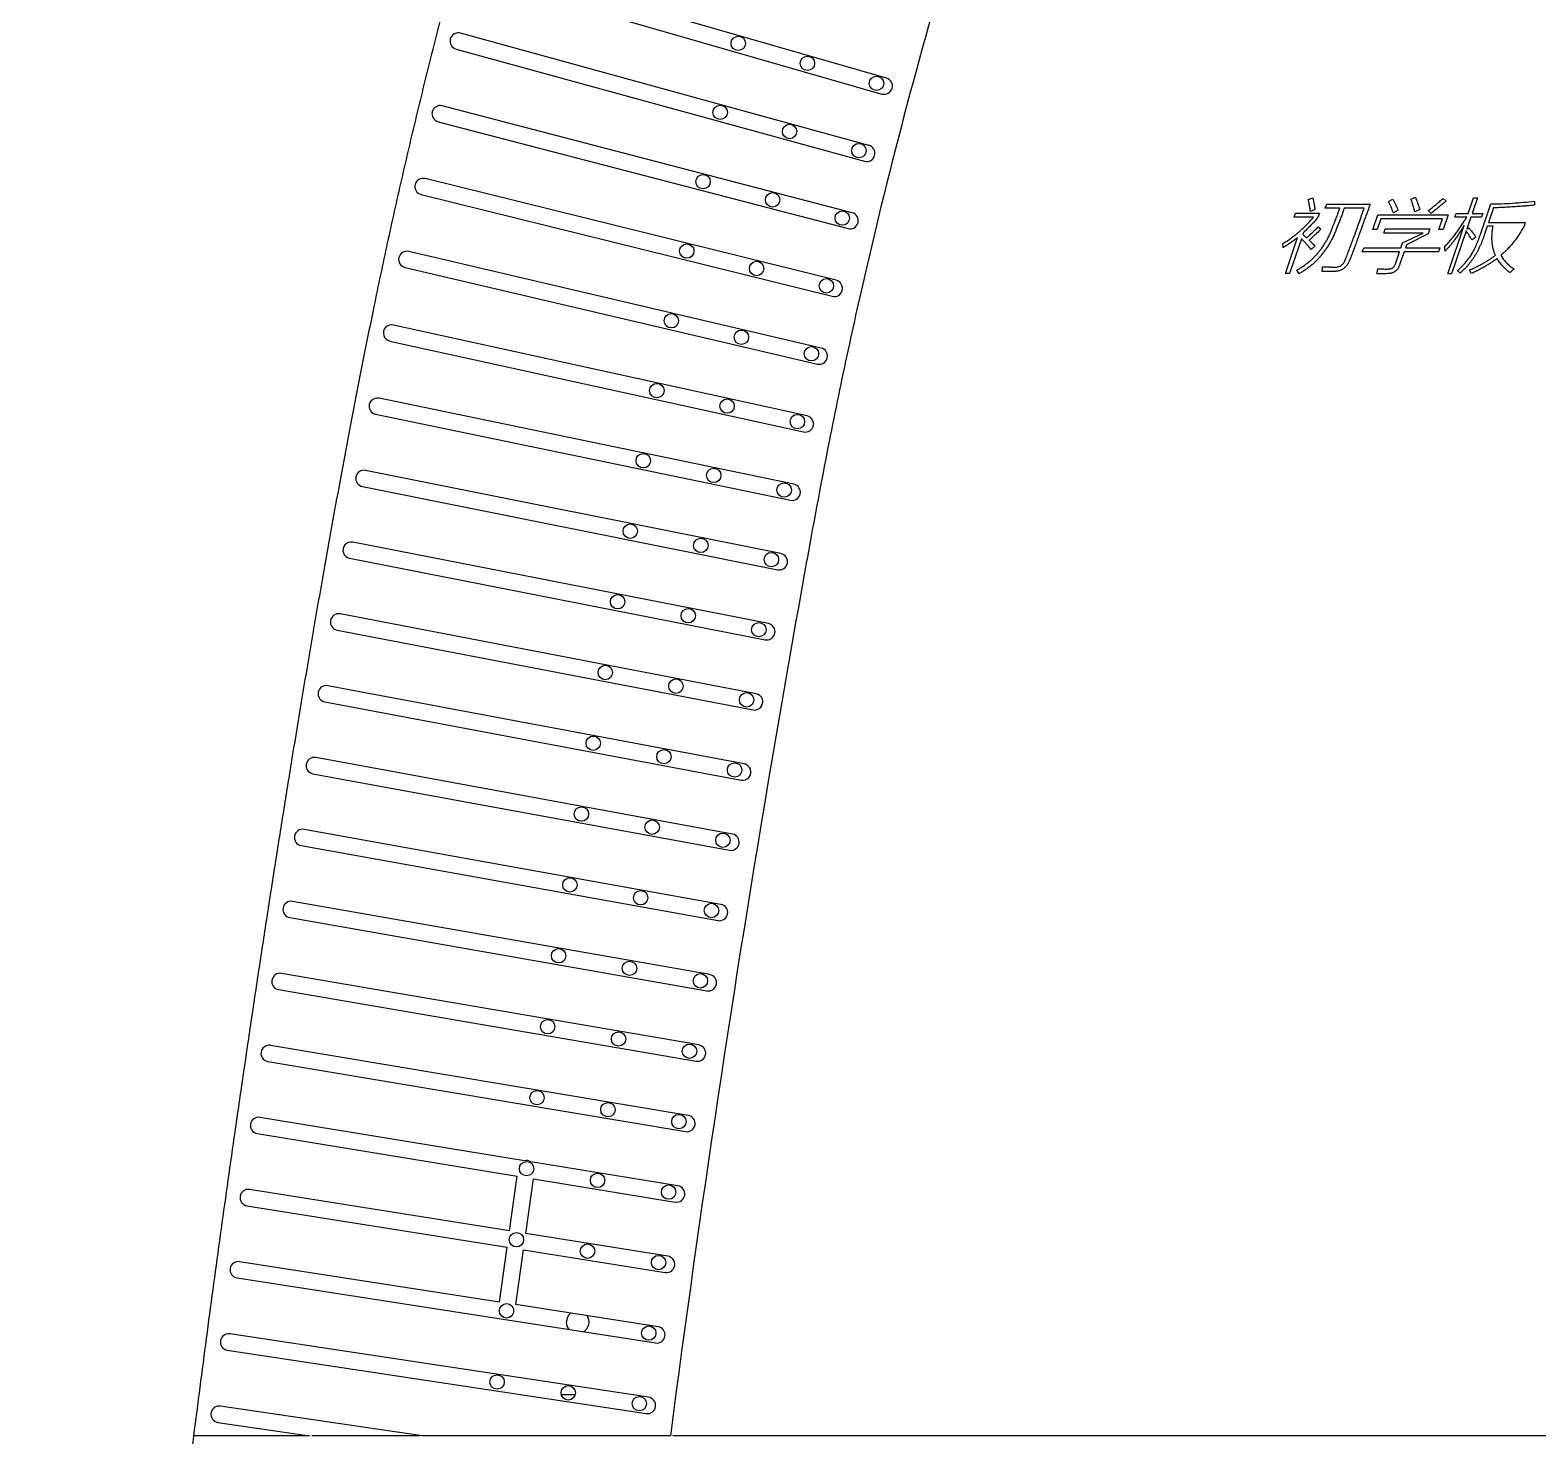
# Model space of a CAD drawing. Header units: millimetres. Extents: x 68706 to 69491, y -6452 to -3374.
# Drawn here: x 68705.7 to 69072.3, y -4143.1 to -3801.2 of the extents above; entities that cross this region are included whole.
import ezdxf

# ---------------------------------------------------------------- set-up
doc = ezdxf.new("R2010")
doc.units = ezdxf.units.MM

msp = doc.modelspace()

# ---------------------------------------------------------------- linework, layer by layer
at = {"color": 7, "linetype": 'Continuous', "lineweight": 25}
for p, q in [((68913.97, -3812.91), (68814.99, -3784.37)), ((68813.89, -3788.21), (68912.86, -3816.75)), ((68909.68, -3829.24), (68810.35, -3801.96)), ((68809.3, -3805.82), (68908.62, -3833.09)), ((68905.61, -3845.61), (68805.94, -3819.62)), ((68804.93, -3823.49), (68904.6, -3849.48)), ((68901.74, -3862.06), (68801.75, -3837.31)), ((68800.79, -3841.2), (68900.78, -3865.94)), ((69016.5, -3842.41), (69017.59, -3841.98)), ((69041.49, -3842.31), (69042.57, -3841.8)), ((69049.3, -3842.14), (69050.02, -3842.8)), ((69055.4, -3845.85), (69056.71, -3841.98)), ((69057.66, -3841.98), (69056.35, -3845.85)), ((69056.71, -3841.98), (69057.66, -3841.98)), ((69013.06, -3846.74), (69013.39, -3845.75)), ((69013.39, -3845.75), (69019.22, -3845.75)), ((69018.18, -3844.87), (69017.04, -3845.32)), ((69019.22, -3845.75), (69018.86, -3846.81)), ((69020.66, -3844.54), (69021, -3843.54)), ((69024.22, -3844.54), (69020.66, -3844.54)), ((69021, -3843.54), (69031.55, -3843.54)), ((69030.12, -3844.54), (69025.28, -3844.54)), ((69036.05, -3842.86), (69037.09, -3842.29)), ((69038.41, -3845.01), (69037.25, -3845.67)), ((69043.62, -3844.82), (69042.44, -3845.39)), ((69046.39, -3845.8), (69045.71, -3845.11)), ((69052.19, -3846.74), (69052.49, -3845.85)), ((69052.49, -3845.85), (69055.4, -3845.85)), ((69056.35, -3845.85), (69058.95, -3845.85)), ((69058.45, -3850.67), (69060.88, -3843.49)), ((69058.95, -3845.85), (69058.65, -3846.74)), ((69061.55, -3844.45), (69060.34, -3848)), ((69071.53, -3842.81), (69071.53, -3843.79)), ((69017.76, -3846.74), (69013.06, -3846.74)), ((69018.92, -3849.06), (69019.61, -3849.61)), ((69032.18, -3849.7), (69033.4, -3846.1)), ((69034.15, -3847.1), (69033.27, -3849.7)), ((69033.4, -3846.1), (69050.57, -3846.1)), ((69049.14, -3847.1), (69034.15, -3847.1)), ((69048.26, -3849.7), (69049.14, -3847.1)), ((69050.57, -3846.1), (69049.35, -3849.7)), ((69050.43, -3860.46), (69054.44, -3848.67)), ((69055.04, -3846.74), (69052.19, -3846.74)), ((69056.05, -3846.74), (69055.07, -3849.62)), ((69055.07, -3849.62), (69055.56, -3849.27)), ((69058.65, -3846.74), (69056.05, -3846.74)), ((69060.02, -3848.93), (69059.46, -3850.59)), ((69061.45, -3848.93), (69060.02, -3848.93)), ((69060.34, -3848), (69069.29, -3848)), ((69069.29, -3848), (69068.99, -3848.89)), ((69010.95, -3860.42), (69013.93, -3851.65)), ((69014.86, -3851.95), (69011.98, -3860.42)), ((69015.39, -3850.4), (69015.21, -3850.92)), ((69033.27, -3849.7), (69032.18, -3849.7)), ((69034.86, -3850.58), (69035.2, -3849.57)), ((69044.47, -3850.58), (69034.86, -3850.58)), ((69035.2, -3849.57), (69046.11, -3849.57)), ((69039.06, -3854.12), (69039.45, -3852.96)), ((69039.45, -3852.96), (69044.47, -3850.58)), ((69045.71, -3850.77), (69040.41, -3853.4)), ((69046.11, -3849.57), (69045.71, -3850.77)), ((69049.35, -3849.7), (69048.26, -3849.7)), ((69054.92, -3850.06), (69051.39, -3860.46)), ((69057.28, -3851.53), (69056.34, -3852.23)), ((68898.08, -3878.55), (68797.79, -3855.06)), ((69018.2, -3853.7), (69017.24, -3854.54)), ((69029.66, -3855.15), (69030.01, -3854.12)), ((69038.71, -3855.15), (69029.66, -3855.15)), ((69030.01, -3854.12), (69039.06, -3854.12)), ((69037.8, -3857.84), (69038.71, -3855.15)), ((69039.81, -3855.15), (69038.81, -3858.09)), ((69048.15, -3855.15), (69039.81, -3855.15)), ((69040.41, -3853.4), (69040.16, -3854.12)), ((69040.16, -3854.12), (69048.5, -3854.12)), ((69048.5, -3854.12), (69048.15, -3855.15)), ((68796.88, -3858.95), (68897.17, -3882.44)), ((69011.98, -3860.42), (69010.95, -3860.42)), ((69021.6, -3859.91), (69019.86, -3859.91)), ((69034.69, -3860.46), (69033.21, -3860.46)), ((69051.39, -3860.46), (69050.43, -3860.46)), ((68894.65, -3895.02), (68794.04, -3872.93)), ((68793.18, -3876.83), (68893.79, -3898.92)), ((68891.41, -3911.64), (68790.56, -3890.72)), ((68789.74, -3894.64), (68890.6, -3915.56)), ((68888.3, -3928.53), (68787.3, -3908.29)), ((68786.51, -3912.21), (68887.51, -3932.45)), ((68885.24, -3945.56), (68784.16, -3925.73)), ((68783.39, -3929.66), (68884.48, -3949.48)), ((68882.26, -3962.61), (68781.1, -3943.18)), ((68780.35, -3947.11), (68881.5, -3966.54)), ((68879.34, -3979.67), (68778.11, -3960.64)), ((68777.37, -3964.57), (68878.6, -3983.6)), ((68876.49, -3996.74), (68775.18, -3978.11)), ((68774.46, -3982.05), (68875.77, -4000.68)), ((68873.71, -4013.82), (68772.33, -3995.6)), ((68771.62, -3999.53), (68873, -4017.76)), ((68870.99, -4030.92), (68769.54, -4013.09)), ((68768.85, -4017.03), (68870.3, -4034.86)), ((68868.34, -4048.02), (68766.82, -4030.6)), ((68766.14, -4034.54), (68867.66, -4051.96)), ((68865.76, -4065.14), (68764.17, -4048.11)), ((68763.51, -4052.06), (68865.1, -4069.08)), ((68825.96, -4076.16), (68761.59, -4065.64)), ((68760.95, -4069.59), (68824.16, -4079.92)), ((68863.25, -4082.26), (68827.5, -4076.42)), ((68822.29, -4093.25), (68824.16, -4079.92)), ((68822.29, -4093.25), (68759.08, -4083.18)), ((68826.24, -4093.88), (68828.11, -4080.57)), ((68828.11, -4080.57), (68862.6, -4086.21)), ((68758.45, -4087.13), (68821.73, -4097.22)), ((68860.8, -4099.4), (68826.24, -4093.88)), ((68819.86, -4110.55), (68821.73, -4097.22)), ((68823.81, -4111.16), (68825.68, -4097.85)), ((68825.68, -4097.85), (68860.17, -4103.35)), ((68819.86, -4110.55), (68756.64, -4100.72)), ((68756.03, -4104.67), (68857.81, -4120.49)), ((68858.42, -4116.54), (68823.81, -4111.16)), ((68856.11, -4133.69), (68754.27, -4118.28)), ((68753.67, -4122.23), (68855.52, -4137.65)), ((68838.22, -4133.08), (68834.9, -4133.08)), ((68801.09, -4143.08), (68751.97, -4135.84)), ((68751.38, -4139.8), (68773.65, -4143.08)), ((68773.65, -4143.08), (68745.46, -4143.08)), ((68800.52, -4143.08), (68774.21, -4143.08)), ((68861.41, -4143.08), (68801.09, -4143.08)), ((69334.53, -4143.08), (68861.97, -4143.08))]:
    msp.add_line(p, q, dxfattribs=at)
at = {"color": 7, "linetype": 'Continuous', "lineweight": 25, "flags": 128}
msp.add_lwpolyline([(68836.83, -4117.23), (68836.31, -4116.38), (68836.12, -4115.38)], dxfattribs=at)
at = {"color": 7, "linetype": 'Continuous', "lineweight": 25}
for centre in [(68877.91, -3804.43), (68894.72, -3809.29), (68911.53, -3814.16), (68873.52, -3821.21), (68890.39, -3825.87), (68907.26, -3830.52), (68869.35, -3838.06), (68886.27, -3842.49), (68903.2, -3846.93), (68865.39, -3854.96), (68882.37, -3859.18), (68899.35, -3863.4), (68861.64, -3871.9), (68878.67, -3875.91), (68895.71, -3879.92), (68858.12, -3888.88), (68875.2, -3892.65), (68892.29, -3896.42), (68854.81, -3905.93), (68871.95, -3909.5), (68889.08, -3913.07), (68851.66, -3923.06), (68868.81, -3926.52), (68885.97, -3929.98), (68848.58, -3940.24), (68865.75, -3943.63), (68882.92, -3947.02), (68845.58, -3957.44), (68862.76, -3960.76), (68879.94, -3964.08), (68842.64, -3974.64), (68859.83, -3977.9), (68877.03, -3981.15), (68839.77, -3991.86), (68856.98, -3995.05), (68874.18, -3998.23), (68836.97, -4009.09), (68854.19, -4012.21), (68871.41, -4015.32), (68834.23, -4026.33), (68851.46, -4029.38), (68868.7, -4032.42), (68831.56, -4043.58), (68848.81, -4046.56), (68866.05, -4049.54), (68828.97, -4060.84), (68846.22, -4063.75), (68863.48, -4066.66), (68826.44, -4078.11), (68843.7, -4080.95), (68860.97, -4083.8), (68823.97, -4095.39), (68841.25, -4098.16), (68858.53, -4100.94), (68821.58, -4112.68), (68856.16, -4118.09), (68819.26, -4129.98), (68836.56, -4132.62), (68853.86, -4135.25)]:
    msp.add_circle(centre, 1.75, dxfattribs=at)
for centre, radius, start, end in [((68809.82, -3803.89), 2, 74.6464, 254.6464), ((68913.41, -3814.83), 2, 253.914, 73.914), ((68805.43, -3821.56), 2, 75.3838, 255.3838), ((68909.15, -3831.16), 2, 254.6464, 74.6464), ((68801.27, -3839.26), 2, 76.1022, 256.1022), ((68905.11, -3847.55), 2, 255.3838, 75.3838), ((68797.33, -3857), 2, 76.8184, 256.8184), ((68901.26, -3864), 2, 256.1022, 76.1022), ((68793.61, -3874.88), 2, 77.6163, 257.6163), ((68897.62, -3880.49), 2, 256.8184, 76.8184), ((68790.15, -3892.68), 2, 78.2846, 258.2846), ((68894.22, -3896.97), 2, 257.6163, 77.6163), ((68786.9, -3910.25), 2, 78.6703, 258.6703), ((68891.01, -3913.6), 2, 258.2846, 78.2846), ((68783.78, -3927.7), 2, 78.9044, 258.9044), ((68887.9, -3930.49), 2, 258.6703, 78.6703), ((68780.72, -3945.15), 2, 79.1287, 259.1287), ((68884.86, -3947.52), 2, 258.9044, 78.9044), ((68777.74, -3962.61), 2, 79.3538, 259.3538), ((68881.88, -3964.57), 2, 259.1287, 79.1287), ((68774.82, -3980.08), 2, 79.5797, 259.5797), ((68878.97, -3981.64), 2, 259.3538, 79.3538), ((68771.97, -3997.56), 2, 79.8064, 259.8064), ((68876.13, -3998.71), 2, 259.5797, 79.5797), ((68769.19, -4015.06), 2, 80.0339, 260.0339), ((68873.35, -4015.79), 2, 259.8064, 79.8064), ((68766.48, -4032.57), 2, 80.2604, 260.2604), ((68870.64, -4032.89), 2, 260.0339, 80.0339), ((68763.84, -4050.08), 2, 80.487, 260.487), ((68868, -4049.99), 2, 260.2604, 80.2604), ((68761.27, -4067.61), 2, 80.7135, 260.7135), ((68865.43, -4067.11), 2, 260.487, 80.487), ((68826.44, -4078.11), 2, 57.7432, 103.6838), ((68758.77, -4085.15), 2, 80.94, 260.94), ((68862.92, -4084.23), 2, 260.7135, 80.7135), ((68756.33, -4102.7), 2, 81.1664, 261.1664), ((68860.49, -4101.37), 2, 260.94, 80.94), ((68838.87, -4115.38), 2.75, 128.5614, 180), ((68838.87, -4115.38), 2.75, 300.1246, 33.7715), ((68858.12, -4118.52), 2, 261.1664, 81.1664), ((68753.97, -4120.25), 2, 81.3929, 261.3929), ((68855.81, -4135.67), 2, 261.3929, 81.3929), ((68751.67, -4137.82), 2, 81.6195, 261.6195)]:
    msp.add_arc(centre, radius, start, end, dxfattribs=at)
for points, knots in [([(69098.44, -3373.77), (69098.06, -3373.78), (69097.28, -3373.79), (69096.12, -3373.81), (69094.97, -3373.84), (69093.81, -3373.88), (69092.66, -3373.93), (69091.51, -3373.99), (69090.36, -3374.06), (69089.22, -3374.13), (69088.07, -3374.22), (69086.93, -3374.31), (69085.79, -3374.41), (69084.66, -3374.52), (69083.52, -3374.64), (69082.39, -3374.77), (69081.26, -3374.9), (69080.14, -3375.05), (69079.01, -3375.2), (69077.89, -3375.36), (69076.77, -3375.53), (69075.65, -3375.71), (69074.53, -3375.89), (69073.42, -3376.09), (69072.31, -3376.29), (69071.2, -3376.5), (69070.09, -3376.72), (69068.99, -3376.95), (69067.89, -3377.19), (69066.79, -3377.44), (69065.69, -3377.69), (69064.59, -3377.96), (69063.5, -3378.23), (69062.41, -3378.51), (69061.32, -3378.8), (69060.24, -3379.1), (69059.15, -3379.4), (69058.07, -3379.72), (69056.99, -3380.04), (69055.91, -3380.37), (69054.84, -3380.71), (69053.77, -3381.06), (69052.7, -3381.42), (69051.63, -3381.79), (69050.56, -3382.16), (69049.5, -3382.54), (69048.44, -3382.94), (69046.88, -3383.52), (69044.83, -3384.34), (69042.27, -3385.43), (69039.68, -3386.61), (69037.05, -3387.88), (69034.39, -3389.23), (69031.69, -3390.67), (69028.96, -3392.21), (69026.19, -3393.83), (69023.39, -3395.53), (69020.55, -3397.33), (69017.68, -3399.21), (69014.78, -3401.18), (69011.84, -3403.24), (69008.86, -3405.39), (69005.85, -3407.63), (68999.98, -3412.1), (68991.44, -3419.04), (68980.55, -3428.79), (68970.11, -3439.09), (68960.11, -3449.94), (68950.54, -3461.34), (68941.42, -3473.3), (68934.6, -3483.13), (68929.73, -3490.59), (68926.58, -3495.55), (68923.37, -3500.74), (68920.09, -3506.17), (68916.75, -3511.83), (68913.35, -3517.72), (68909.88, -3523.84), (68906.07, -3530.71), (68902, -3538.18), (68897.8, -3546.12), (68893.81, -3553.86), (68890.05, -3561.4), (68886.5, -3568.73), (68883.63, -3574.9), (68881.34, -3579.97), (68879.52, -3584.02), (68877.71, -3588.13), (68875.89, -3592.29), (68874.07, -3596.51), (68872.25, -3600.78), (68870.43, -3605.1), (68868.61, -3609.48), (68866.78, -3613.91), (68864.96, -3618.4), (68863.13, -3622.94), (68861.3, -3627.54), (68859.47, -3632.19), (68857.64, -3636.9), (68855.8, -3641.66), (68853.97, -3646.47), (68852.13, -3651.34), (68850.29, -3656.27), (68848.45, -3661.25), (68846.61, -3666.28), (68843.59, -3674.64), (68839.45, -3686.32), (68834.31, -3701.35), (68829.34, -3716.42), (68824.55, -3731.54), (68819.92, -3746.69), (68815.47, -3761.89), (68811.19, -3777.12), (68807.07, -3792.4), (68803.13, -3807.72), (68799.36, -3823.09), (68795.76, -3838.49), (68792.33, -3853.94), (68789.49, -3867.48), (68787.12, -3879.19), (68785.16, -3889.15), (68783.2, -3899.38), (68781.23, -3909.89), (68779.25, -3920.69), (68777.27, -3931.76), (68775.28, -3943.12), (68773.29, -3954.75), (68771.29, -3966.67), (68769.28, -3978.86), (68767.27, -3991.34), (68765.25, -4004.09), (68763.22, -4017.13), (68761.19, -4030.44), (68759.15, -4044.04), (68757.11, -4057.92), (68755.19, -4071.21), (68753.39, -4083.82), (68751.74, -4095.67), (68750.12, -4107.51), (68748.53, -4119.37), (68746.98, -4131.22), (68745.96, -4139.13), (68745.46, -4143.08)], [0, 0, 0, 0, 0.001295, 0.002587, 0.003877, 0.005165, 0.00645, 0.007734, 0.009015, 0.010295, 0.011573, 0.012849, 0.014123, 0.015396, 0.016667, 0.017936, 0.019204, 0.020471, 0.021737, 0.023001, 0.024264, 0.025527, 0.026788, 0.028048, 0.029308, 0.030567, 0.031825, 0.033082, 0.034339, 0.035596, 0.036852, 0.038108, 0.039364, 0.04062, 0.041876, 0.043131, 0.044387, 0.045643, 0.0469, 0.048156, 0.049414, 0.050671, 0.051929, 0.053188, 0.054448, 0.055708, 0.05697, 0.058232, 0.061259, 0.064359, 0.067534, 0.070786, 0.074116, 0.077526, 0.081018, 0.084592, 0.088249, 0.091992, 0.09582, 0.099735, 0.103737, 0.107828, 0.112009, 0.116279, 0.132523, 0.148793, 0.165128, 0.181565, 0.19814, 0.21489, 0.231848, 0.23814, 0.24469, 0.251497, 0.258563, 0.265888, 0.273474, 0.28132, 0.289428, 0.299757, 0.309773, 0.319476, 0.328868, 0.33795, 0.346724, 0.351618, 0.356567, 0.361573, 0.366635, 0.371754, 0.376929, 0.382161, 0.387449, 0.392794, 0.398196, 0.403655, 0.409171, 0.414744, 0.420375, 0.426062, 0.431807, 0.43761, 0.443469, 0.449387, 0.455362, 0.461395, 0.47912, 0.496827, 0.514517, 0.532193, 0.549856, 0.56751, 0.585156, 0.602796, 0.620432, 0.638068, 0.655704, 0.673343, 0.690988, 0.70199, 0.7133, 0.724918, 0.736844, 0.749079, 0.761622, 0.774474, 0.787635, 0.801105, 0.814884, 0.828973, 0.843371, 0.858079, 0.873097, 0.888425, 0.904062, 0.92001, 0.933344, 0.946677, 0.960009, 0.97334, 0.98667, 1, 1, 1, 1]), ([(69098.44, -3373.77), (69098.06, -3373.78), (69097.28, -3373.79), (69096.12, -3373.81), (69094.97, -3373.84), (69093.81, -3373.88), (69092.66, -3373.93), (69091.51, -3373.99), (69090.36, -3374.06), (69089.22, -3374.13), (69088.07, -3374.22), (69086.93, -3374.31), (69085.79, -3374.41), (69084.66, -3374.52), (69083.52, -3374.64), (69082.39, -3374.77), (69081.26, -3374.9), (69080.14, -3375.05), (69079.01, -3375.2), (69077.89, -3375.36), (69076.77, -3375.53), (69075.65, -3375.71), (69074.53, -3375.89), (69073.42, -3376.09), (69072.31, -3376.29), (69071.2, -3376.5), (69070.09, -3376.72), (69068.99, -3376.95), (69067.89, -3377.19), (69066.79, -3377.44), (69065.69, -3377.69), (69064.59, -3377.96), (69063.5, -3378.23), (69062.41, -3378.51), (69061.32, -3378.8), (69060.24, -3379.1), (69059.15, -3379.4), (69058.07, -3379.72), (69056.99, -3380.04), (69055.91, -3380.37), (69054.84, -3380.71), (69053.77, -3381.06), (69052.7, -3381.42), (69051.63, -3381.79), (69050.56, -3382.16), (69049.5, -3382.54), (69048.44, -3382.94), (69046.88, -3383.52), (69044.83, -3384.34), (69042.27, -3385.43), (69039.68, -3386.61), (69037.05, -3387.88), (69034.39, -3389.23), (69031.69, -3390.67), (69028.96, -3392.21), (69026.19, -3393.83), (69023.39, -3395.53), (69020.55, -3397.33), (69017.68, -3399.21), (69014.78, -3401.18), (69011.84, -3403.24), (69008.86, -3405.39), (69005.85, -3407.63), (68999.98, -3412.1), (68991.44, -3419.04), (68980.55, -3428.79), (68970.11, -3439.09), (68960.11, -3449.94), (68950.54, -3461.34), (68941.42, -3473.3), (68934.6, -3483.13), (68929.73, -3490.59), (68926.58, -3495.55), (68923.37, -3500.74), (68920.09, -3506.17), (68916.75, -3511.83), (68913.35, -3517.72), (68909.88, -3523.84), (68906.07, -3530.71), (68902, -3538.18), (68897.8, -3546.12), (68893.81, -3553.86), (68890.05, -3561.4), (68886.5, -3568.73), (68883.63, -3574.9), (68881.34, -3579.97), (68879.52, -3584.02), (68877.71, -3588.13), (68875.89, -3592.29), (68874.07, -3596.51), (68872.25, -3600.78), (68870.43, -3605.1), (68868.61, -3609.48), (68866.78, -3613.91), (68864.96, -3618.4), (68863.13, -3622.94), (68861.3, -3627.54), (68859.47, -3632.19), (68857.64, -3636.9), (68855.8, -3641.66), (68853.97, -3646.47), (68852.13, -3651.34), (68850.29, -3656.27), (68848.45, -3661.25), (68846.61, -3666.28), (68843.59, -3674.64), (68839.45, -3686.32), (68834.31, -3701.35), (68829.34, -3716.42), (68824.55, -3731.54), (68819.92, -3746.69), (68815.47, -3761.89), (68811.19, -3777.12), (68807.07, -3792.4), (68803.13, -3807.72), (68799.36, -3823.09), (68795.76, -3838.49), (68792.33, -3853.94), (68789.49, -3867.48), (68787.12, -3879.19), (68785.16, -3889.15), (68783.2, -3899.38), (68781.23, -3909.89), (68779.25, -3920.69), (68777.27, -3931.76), (68775.28, -3943.12), (68773.29, -3954.75), (68771.29, -3966.67), (68769.28, -3978.86), (68767.27, -3991.34), (68765.25, -4004.09), (68763.22, -4017.13), (68761.19, -4030.44), (68759.15, -4044.04), (68757.11, -4057.92), (68755.19, -4071.21), (68753.39, -4083.82), (68751.74, -4095.67), (68750.12, -4107.51), (68748.53, -4119.37), (68746.98, -4131.22), (68745.96, -4139.13), (68745.46, -4143.08)], [0, 0, 0, 0, 0.001295, 0.002587, 0.003877, 0.005165, 0.00645, 0.007734, 0.009015, 0.010295, 0.011573, 0.012849, 0.014123, 0.015396, 0.016667, 0.017936, 0.019204, 0.020471, 0.021737, 0.023001, 0.024264, 0.025527, 0.026788, 0.028048, 0.029308, 0.030567, 0.031825, 0.033082, 0.034339, 0.035596, 0.036852, 0.038108, 0.039364, 0.04062, 0.041876, 0.043131, 0.044387, 0.045643, 0.0469, 0.048156, 0.049414, 0.050671, 0.051929, 0.053188, 0.054448, 0.055708, 0.05697, 0.058232, 0.061259, 0.064359, 0.067534, 0.070786, 0.074116, 0.077526, 0.081018, 0.084592, 0.088249, 0.091992, 0.09582, 0.099735, 0.103737, 0.107828, 0.112009, 0.116279, 0.132523, 0.148793, 0.165128, 0.181565, 0.19814, 0.21489, 0.231848, 0.23814, 0.24469, 0.251497, 0.258563, 0.265888, 0.273474, 0.28132, 0.289428, 0.299757, 0.309773, 0.319476, 0.328868, 0.33795, 0.346724, 0.351618, 0.356567, 0.361573, 0.366635, 0.371754, 0.376929, 0.382161, 0.387449, 0.392794, 0.398196, 0.403655, 0.409171, 0.414744, 0.420375, 0.426062, 0.431807, 0.43761, 0.443469, 0.449387, 0.455362, 0.461395, 0.47912, 0.496827, 0.514517, 0.532193, 0.549856, 0.56751, 0.585156, 0.602796, 0.620432, 0.638068, 0.655704, 0.673343, 0.690988, 0.70199, 0.7133, 0.724918, 0.736844, 0.749079, 0.761622, 0.774474, 0.787635, 0.801105, 0.814884, 0.828973, 0.843371, 0.858079, 0.873097, 0.888425, 0.904062, 0.92001, 0.933344, 0.946677, 0.960009, 0.97334, 0.98667, 1, 1, 1, 1]), ([(69038.25, -3536.03), (69037.57, -3536.91), (69036.89, -3537.79), (69033.91, -3541.75), (69031.71, -3544.89), (69027.44, -3551.25), (69025.38, -3554.47), (69021.33, -3560.97), (69019.36, -3564.25), (69015.46, -3570.85), (69013.55, -3574.17), (69009.77, -3580.84), (69007.9, -3584.2), (69004.22, -3590.93), (69002.4, -3594.32), (68999.71, -3599.42), (68998.82, -3601.12), (68997.06, -3604.54), (68996.19, -3606.25), (68993.6, -3611.41), (68991.91, -3614.85), (68988.64, -3621.78), (68987.06, -3625.26), (68983.96, -3632.23), (68982.44, -3635.73), (68979.44, -3642.74), (68977.96, -3646.25), (68973.57, -3656.79), (68970.7, -3663.84), (68962.28, -3685.04), (68956.93, -3699.26), (68941.6, -3742.12), (68932.39, -3771.01), (68920.08, -3814.8), (68916.22, -3829.47), (68910.81, -3851.59), (68909.07, -3858.98), (68905.72, -3873.81), (68904.1, -3881.24), (68901, -3896.14), (68899.53, -3903.62), (68896.68, -3918.6), (68895.31, -3926.11), (68891.25, -3948.64), (68888.62, -3963.69), (68876.8, -4033.4), (68868.58, -4088.17), (68861.41, -4143.08)], [0.052414, 0.052414, 0.052414, 0.052414, 0.0546875, 0.0546875, 0.0625, 0.0625, 0.0703125, 0.0703125, 0.078125, 0.078125, 0.0859375, 0.0859375, 0.09375, 0.09375, 0.1015625, 0.1015625, 0.1054688, 0.1054688, 0.109375, 0.109375, 0.1171875, 0.1171875, 0.125, 0.125, 0.1328125, 0.1328125, 0.140625, 0.140625, 0.15625, 0.15625, 0.1875, 0.1875, 0.25, 0.25, 0.28125, 0.28125, 0.296875, 0.296875, 0.3125, 0.3125, 0.328125, 0.328125, 0.34375, 0.34375, 0.375, 0.375, 0.4884532, 0.4884532, 0.4884532, 0.4884532]), ([(69017.59, -3841.98), (69017.61, -3842.03), (69017.64, -3842.14), (69017.68, -3842.32), (69017.73, -3842.53), (69017.78, -3842.78), (69017.84, -3843.06), (69017.9, -3843.38), (69017.97, -3843.73), (69018.01, -3843.98), (69018.04, -3844.11)], [0, 0, 0, 0, 0.069463, 0.153245, 0.25425, 0.371212, 0.503868, 0.653783, 0.818381, 1, 1, 1, 1]), ([(69042.57, -3841.8), (69042.76, -3842.3), (69043.13, -3843.29), (69043.46, -3844.31), (69043.62, -3844.82)], [0, 0, 0, 0, 0.4971336, 1, 1, 1, 1]), ([(69045.71, -3845.11), (69046.04, -3844.86), (69046.68, -3844.35), (69047.6, -3843.6), (69048.47, -3842.87), (69049.03, -3842.38), (69049.3, -3842.14)], [0, 0, 0, 0, 0.269248, 0.52537, 0.769378, 1, 1, 1, 1]), ([(69017.04, -3845.32), (69017.01, -3845.14), (69016.96, -3844.8), (69016.88, -3844.31), (69016.81, -3843.87), (69016.74, -3843.48), (69016.68, -3843.15), (69016.62, -3842.86), (69016.56, -3842.62), (69016.52, -3842.48), (69016.5, -3842.41)], [0, 0, 0, 0, 0.184036, 0.350567, 0.500553, 0.634162, 0.750471, 0.850276, 0.933815, 1, 1, 1, 1]), ([(69018.04, -3844.11), (69018.05, -3844.19), (69018.08, -3844.34), (69018.12, -3844.55), (69018.15, -3844.72), (69018.17, -3844.82), (69018.18, -3844.87)], [0, 0, 0, 0, 0.321667, 0.59433, 0.821661, 1, 1, 1, 1]), ([(69022.61, -3848.73), (69022.69, -3848.53), (69022.86, -3848.12), (69023.09, -3847.53), (69023.31, -3846.96), (69023.52, -3846.43), (69023.72, -3845.92), (69023.9, -3845.43), (69024.07, -3844.98), (69024.17, -3844.69), (69024.22, -3844.54)], [0, 0, 0, 0, 0.148863, 0.29146, 0.426731, 0.555146, 0.676474, 0.791316, 0.899303, 1, 1, 1, 1]), ([(69025.28, -3844.54), (69025.17, -3844.86), (69024.93, -3845.52), (69024.55, -3846.54), (69024.13, -3847.63), (69023.83, -3848.37), (69023.67, -3848.75)], [0, 0, 0, 0, 0.225092, 0.466938, 0.724761, 1, 1, 1, 1]), ([(69025.62, -3856.85), (69025.79, -3856.41), (69026.14, -3855.51), (69026.65, -3854.12), (69027.19, -3852.68), (69027.75, -3851.17), (69028.32, -3849.6), (69028.91, -3847.97), (69029.51, -3846.28), (69029.92, -3845.13), (69030.12, -3844.54)], [0, 0, 0, 0, 0.107924, 0.220721, 0.338267, 0.460769, 0.588226, 0.720642, 0.857944, 1, 1, 1, 1]), ([(69031.55, -3843.54), (69031.52, -3843.63), (69031.45, -3843.83), (69031.34, -3844.15), (69031.2, -3844.51), (69031.06, -3844.92), (69030.89, -3845.37), (69030.72, -3845.87), (69030.52, -3846.4), (69030.39, -3846.77), (69030.32, -3846.97)], [0, 0, 0, 0, 0.080914, 0.174231, 0.280217, 0.399344, 0.530402, 0.674601, 0.83073, 1, 1, 1, 1]), ([(69037.25, -3845.67), (69037.05, -3845.18), (69036.68, -3844.24), (69036.26, -3843.31), (69036.05, -3842.86)], [0, 0, 0, 0, 0.509542, 1, 1, 1, 1]), ([(69037.09, -3842.29), (69037.32, -3842.74), (69037.78, -3843.64), (69038.2, -3844.55), (69038.41, -3845.01)], [0, 0, 0, 0, 0.499501, 1, 1, 1, 1]), ([(69042.44, -3845.39), (69042.37, -3845.12), (69042.23, -3844.59), (69041.99, -3843.81), (69041.75, -3843.05), (69041.58, -3842.56), (69041.49, -3842.31)], [0, 0, 0, 0, 0.258665, 0.511474, 0.758544, 1, 1, 1, 1]), ([(69050.02, -3842.8), (69049.7, -3843.07), (69049.08, -3843.59), (69048.16, -3844.36), (69047.27, -3845.09), (69046.68, -3845.57), (69046.39, -3845.8)], [0, 0, 0, 0, 0.264998, 0.519344, 0.764755, 1, 1, 1, 1]), ([(69060.88, -3843.49), (69061.77, -3843.48), (69063.54, -3843.45), (69066.19, -3843.31), (69068.86, -3843.11), (69070.64, -3842.91), (69071.53, -3842.81)], [0, 0, 0, 0, 0.24809, 0.497519, 0.747897, 1, 1, 1, 1]), ([(69071.53, -3843.79), (69071.17, -3843.83), (69070.43, -3843.89), (69069.3, -3843.99), (69068.13, -3844.08), (69066.9, -3844.16), (69065.63, -3844.24), (69064.31, -3844.32), (69062.94, -3844.38), (69062.02, -3844.43), (69061.55, -3844.45)], [0, 0, 0, 0, 0.108717, 0.221937, 0.339952, 0.462486, 0.589846, 0.722035, 0.858742, 1, 1, 1, 1]), ([(69010.3, -3853.11), (69010.63, -3852.92), (69011.29, -3852.53), (69012.25, -3851.87), (69013.2, -3851.16), (69014.14, -3850.39), (69015.07, -3849.56), (69015.98, -3848.68), (69016.89, -3847.74), (69017.47, -3847.07), (69017.76, -3846.74)], [0, 0, 0, 0, 0.115978, 0.233867, 0.35434, 0.477288, 0.603082, 0.73217, 0.864342, 1, 1, 1, 1]), ([(69013.7, -3859.6), (69013.96, -3859.46), (69014.48, -3859.17), (69015.22, -3858.68), (69015.94, -3858.18), (69016.63, -3857.63), (69017.29, -3857.07), (69017.92, -3856.46), (69018.53, -3855.83), (69019.1, -3855.16), (69019.64, -3854.47), (69020.15, -3853.74), (69020.63, -3852.98), (69021.09, -3852.19), (69021.52, -3851.37), (69021.91, -3850.52), (69022.28, -3849.64), (69022.5, -3849.04), (69022.61, -3848.73)], [0, 0, 0, 0, 0.062092, 0.123896, 0.184998, 0.24566, 0.306204, 0.366735, 0.427409, 0.488384, 0.549514, 0.611333, 0.673745, 0.736823, 0.801036, 0.866152, 0.93246, 1, 1, 1, 1]), ([(69023.67, -3848.75), (69023.56, -3849.08), (69023.32, -3849.73), (69022.92, -3850.68), (69022.5, -3851.6), (69022.04, -3852.48), (69021.55, -3853.33), (69021.04, -3854.14), (69020.49, -3854.93), (69019.92, -3855.68), (69019.32, -3856.39), (69018.69, -3857.07), (69018.03, -3857.72), (69017.34, -3858.34), (69016.62, -3858.92), (69015.87, -3859.47), (69015.09, -3859.99), (69014.56, -3860.3), (69014.29, -3860.46)], [0, 0, 0, 0, 0.068364, 0.13523, 0.201144, 0.265704, 0.329443, 0.392227, 0.454177, 0.515569, 0.576381, 0.63701, 0.697332, 0.757486, 0.817612, 0.878112, 0.938862, 1, 1, 1, 1]), ([(69018.86, -3846.81), (69018.56, -3847.14), (69017.99, -3847.8), (69017.11, -3848.73), (69016.25, -3849.59), (69015.67, -3850.14), (69015.39, -3850.4)], [0, 0, 0, 0, 0.267887, 0.523313, 0.76727, 1, 1, 1, 1]), ([(69016.13, -3851.75), (69016.37, -3851.54), (69016.83, -3851.12), (69017.53, -3850.46), (69018.23, -3849.77), (69018.69, -3849.3), (69018.92, -3849.06)], [0, 0, 0, 0, 0.2409258, 0.4879373, 0.7405759, 1, 1, 1, 1]), ([(69030.32, -3846.97), (69030.2, -3847.3), (69029.97, -3847.95), (69029.63, -3848.91), (69029.3, -3849.81), (69028.99, -3850.66), (69028.71, -3851.46), (69028.44, -3852.21), (69028.19, -3852.9), (69027.95, -3853.55), (69027.74, -3854.14), (69027.53, -3854.68), (69027.35, -3855.17), (69027.19, -3855.61), (69027.04, -3856), (69026.92, -3856.33), (69026.81, -3856.61), (69026.74, -3856.78), (69026.71, -3856.86)], [0, 0, 0, 0, 0.10144, 0.197386, 0.288533, 0.374441, 0.454855, 0.530471, 0.600592, 0.665567, 0.725652, 0.780336, 0.829781, 0.87443, 0.913585, 0.9475, 0.97637, 1, 1, 1, 1]), ([(69049.66, -3853.9), (69049.89, -3853.65), (69050.37, -3853.16), (69051.05, -3852.38), (69051.73, -3851.56), (69052.41, -3850.69), (69053.08, -3849.77), (69053.74, -3848.8), (69054.4, -3847.79), (69054.82, -3847.09), (69055.04, -3846.74)], [0, 0, 0, 0, 0.111995, 0.227555, 0.346782, 0.469637, 0.596185, 0.726788, 0.861275, 1, 1, 1, 1]), ([(69054.44, -3848.67), (69054.26, -3848.97), (69053.9, -3849.57), (69053.34, -3850.44), (69052.78, -3851.28), (69052.2, -3852.09), (69051.61, -3852.87), (69051.01, -3853.61), (69050.4, -3854.33), (69049.98, -3854.78), (69049.78, -3855.01)], [0, 0, 0, 0, 0.134146, 0.265167, 0.393645, 0.519673, 0.643347, 0.764489, 0.883259, 1, 1, 1, 1]), ([(69055.56, -3849.27), (69055.86, -3849.65), (69056.45, -3850.39), (69057.01, -3851.16), (69057.28, -3851.53)], [0, 0, 0, 0, 0.5090902, 1, 1, 1, 1]), ([(69062.02, -3855.97), (69061.92, -3855.73), (69061.71, -3855.24), (69061.49, -3854.47), (69061.32, -3853.66), (69061.22, -3852.8), (69061.18, -3851.89), (69061.21, -3850.94), (69061.29, -3849.95), (69061.4, -3849.28), (69061.45, -3848.93)], [0, 0, 0, 0, 0.10887, 0.22038, 0.336065, 0.456655, 0.582895, 0.715037, 0.854042, 1, 1, 1, 1]), ([(69068.99, -3848.89), (69068.78, -3849.26), (69068.38, -3849.97), (69067.73, -3850.99), (69067.06, -3851.97), (69066.37, -3852.88), (69065.65, -3853.74), (69064.91, -3854.55), (69064.15, -3855.3), (69063.62, -3855.76), (69063.35, -3855.98)], [0, 0, 0, 0, 0.136927, 0.270044, 0.399302, 0.525198, 0.648181, 0.767887, 0.885051, 1, 1, 1, 1]), ([(69010.43, -3854.12), (69010.42, -3853.96), (69010.41, -3853.62), (69010.34, -3853.29), (69010.3, -3853.11)], [0, 0, 0, 0, 0.476507, 1, 1, 1, 1]), ([(69013.93, -3851.65), (69013.81, -3851.74), (69013.57, -3851.94), (69013.19, -3852.24), (69012.78, -3852.53), (69012.36, -3852.84), (69011.91, -3853.15), (69011.44, -3853.47), (69010.94, -3853.79), (69010.6, -3854.01), (69010.43, -3854.12)], [0, 0, 0, 0, 0.107519, 0.219523, 0.337109, 0.459246, 0.586502, 0.719281, 0.856862, 1, 1, 1, 1]), ([(69017.24, -3854.54), (69017.02, -3854.29), (69016.6, -3853.81), (69015.98, -3853.13), (69015.41, -3852.51), (69015.04, -3852.13), (69014.86, -3851.95)], [0, 0, 0, 0, 0.283159, 0.54427, 0.782827, 1, 1, 1, 1]), ([(69015.21, -3850.92), (69015.24, -3850.95), (69015.3, -3851.01), (69015.41, -3851.1), (69015.53, -3851.21), (69015.62, -3851.29), (69015.67, -3851.34)], [0, 0, 0, 0, 0.190042, 0.41964, 0.688479, 1, 1, 1, 1]), ([(69015.67, -3851.34), (69015.72, -3851.38), (69015.81, -3851.46), (69015.94, -3851.57), (69016.05, -3851.67), (69016.11, -3851.73), (69016.13, -3851.75)], [0, 0, 0, 0, 0.3216208, 0.594525, 0.8217373, 1, 1, 1, 1]), ([(69019.61, -3849.61), (69019.48, -3849.74), (69019.21, -3850.01), (69018.82, -3850.39), (69018.43, -3850.75), (69018.07, -3851.1), (69017.72, -3851.43), (69017.38, -3851.74), (69017.06, -3852.03), (69016.84, -3852.21), (69016.74, -3852.3)], [0, 0, 0, 0, 0.145698, 0.285252, 0.419196, 0.546986, 0.669151, 0.785204, 0.895646, 1, 1, 1, 1]), ([(69016.74, -3852.3), (69016.84, -3852.4), (69017.06, -3852.6), (69017.41, -3852.94), (69017.79, -3853.31), (69018.06, -3853.57), (69018.2, -3853.7)], [0, 0, 0, 0, 0.208857, 0.445615, 0.708336, 1, 1, 1, 1]), ([(69059.18, -3851.46), (69059.1, -3851.69), (69058.94, -3852.15), (69058.68, -3852.82), (69058.4, -3853.47), (69058.12, -3854.1), (69057.8, -3854.72), (69057.49, -3855.32), (69057.15, -3855.9), (69056.79, -3856.46), (69056.43, -3857.01), (69056.04, -3857.54), (69055.64, -3858.05), (69055.23, -3858.54), (69054.8, -3859.02), (69054.35, -3859.47), (69053.89, -3859.91), (69053.57, -3860.19), (69053.41, -3860.33)], [0, 0, 0, 0, 0.06791, 0.134878, 0.200966, 0.266019, 0.330194, 0.393675, 0.456303, 0.518391, 0.579867, 0.640795, 0.701198, 0.761406, 0.82126, 0.880864, 0.940482, 1, 1, 1, 1]), ([(69056.34, -3852.23), (69056.1, -3851.86), (69055.64, -3851.13), (69055.16, -3850.41), (69054.92, -3850.06)], [0, 0, 0, 0, 0.508761, 1, 1, 1, 1]), ([(69056.16, -3855.84), (69056.26, -3855.68), (69056.46, -3855.35), (69056.75, -3854.81), (69057.04, -3854.24), (69057.33, -3853.61), (69057.61, -3852.94), (69057.89, -3852.22), (69058.18, -3851.46), (69058.36, -3850.94), (69058.45, -3850.67)], [0, 0, 0, 0, 0.099898, 0.206549, 0.32035, 0.441416, 0.570107, 0.705599, 0.849089, 1, 1, 1, 1]), ([(69059.46, -3850.59), (69059.43, -3850.67), (69059.38, -3850.83), (69059.31, -3851.06), (69059.24, -3851.27), (69059.2, -3851.4), (69059.18, -3851.46)], [0, 0, 0, 0, 0.283495, 0.544339, 0.783488, 1, 1, 1, 1]), ([(69022.99, -3858.83), (69023.14, -3858.83), (69023.44, -3858.84), (69023.87, -3858.75), (69024.26, -3858.61), (69024.61, -3858.39), (69024.93, -3858.1), (69025.2, -3857.75), (69025.44, -3857.33), (69025.56, -3857.01), (69025.62, -3856.85)], [0, 0, 0, 0, 0.128076, 0.247839, 0.363337, 0.476852, 0.594699, 0.71845, 0.852861, 1, 1, 1, 1]), ([(69049.78, -3855.01), (69049.77, -3854.89), (69049.76, -3854.68), (69049.73, -3854.38), (69049.7, -3854.12), (69049.67, -3853.97), (69049.66, -3853.9)], [0, 0, 0, 0, 0.302038, 0.571313, 0.802988, 1, 1, 1, 1]), ([(69052.82, -3859.69), (69053, -3859.52), (69053.34, -3859.2), (69053.85, -3858.71), (69054.31, -3858.23), (69054.75, -3857.74), (69055.15, -3857.27), (69055.52, -3856.79), (69055.86, -3856.32), (69056.06, -3856), (69056.16, -3855.84)], [0, 0, 0, 0, 0.142019, 0.278815, 0.410491, 0.537572, 0.660197, 0.777735, 0.890824, 1, 1, 1, 1]), ([(69055.75, -3859.55), (69056.06, -3859.41), (69056.69, -3859.13), (69057.59, -3858.69), (69058.45, -3858.25), (69059.26, -3857.8), (69060.02, -3857.35), (69060.73, -3856.9), (69061.4, -3856.44), (69061.81, -3856.12), (69062.02, -3855.97)], [0, 0, 0, 0, 0.14447, 0.283563, 0.416484, 0.544021, 0.665927, 0.782527, 0.893754, 1, 1, 1, 1]), ([(69062.43, -3856.74), (69062.21, -3856.91), (69061.77, -3857.24), (69061.07, -3857.72), (69060.34, -3858.19), (69059.57, -3858.65), (69058.77, -3859.11), (69057.93, -3859.56), (69057.05, -3860.01), (69056.45, -3860.3), (69056.15, -3860.44)], [0, 0, 0, 0, 0.111719, 0.227354, 0.346569, 0.469148, 0.596253, 0.726554, 0.861346, 1, 1, 1, 1]), ([(69065.55, -3860.22), (69065.38, -3860.07), (69065.04, -3859.79), (69064.56, -3859.36), (69064.12, -3858.93), (69063.71, -3858.49), (69063.33, -3858.06), (69063, -3857.62), (69062.69, -3857.19), (69062.52, -3856.89), (69062.43, -3856.74)], [0, 0, 0, 0, 0.143369, 0.28124, 0.412925, 0.539925, 0.662037, 0.779138, 0.891561, 1, 1, 1, 1]), ([(69063.35, -3855.98), (69063.44, -3856.14), (69063.63, -3856.45), (69063.94, -3856.91), (69064.3, -3857.34), (69064.68, -3857.76), (69065.1, -3858.17), (69065.56, -3858.56), (69066.06, -3858.94), (69066.4, -3859.18), (69066.58, -3859.29)], [0, 0, 0, 0, 0.115938, 0.233826, 0.353558, 0.475772, 0.601351, 0.730334, 0.863097, 1, 1, 1, 1]), ([(69014.29, -3860.46), (69014.19, -3860.31), (69014.01, -3860.01), (69013.8, -3859.74), (69013.7, -3859.6)], [0, 0, 0, 0, 0.512439, 1, 1, 1, 1]), ([(69019.86, -3859.91), (69019.88, -3859.82), (69019.92, -3859.65), (69019.96, -3859.36), (69020, -3859.06), (69020.01, -3858.85), (69020.02, -3858.74)], [0, 0, 0, 0, 0.222797, 0.463457, 0.72241, 1, 1, 1, 1]), ([(69020.02, -3858.74), (69020.11, -3858.75), (69020.31, -3858.76), (69020.62, -3858.78), (69020.96, -3858.8), (69021.32, -3858.81), (69021.7, -3858.82), (69022.11, -3858.82), (69022.54, -3858.83), (69022.84, -3858.83), (69022.99, -3858.83)], [0, 0, 0, 0, 0.096327, 0.200267, 0.312797, 0.433934, 0.562755, 0.70018, 0.846253, 1, 1, 1, 1]), ([(69022.74, -3859.89), (69022.66, -3859.89), (69022.49, -3859.89), (69022.22, -3859.9), (69021.92, -3859.9), (69021.71, -3859.91), (69021.6, -3859.91)], [0, 0, 0, 0, 0.213591, 0.449785, 0.713572, 1, 1, 1, 1]), ([(69026.71, -3856.86), (69026.66, -3856.99), (69026.57, -3857.23), (69026.41, -3857.58), (69026.24, -3857.9), (69026.06, -3858.21), (69025.86, -3858.48), (69025.64, -3858.73), (69025.41, -3858.96), (69025.17, -3859.16), (69024.92, -3859.34), (69024.64, -3859.49), (69024.36, -3859.62), (69024.06, -3859.72), (69023.75, -3859.8), (69023.42, -3859.86), (69023.09, -3859.89), (69022.85, -3859.89), (69022.74, -3859.89)], [0, 0, 0, 0, 0.073872, 0.144849, 0.212956, 0.278174, 0.341188, 0.40211, 0.461364, 0.520104, 0.577632, 0.634865, 0.692542, 0.750912, 0.810599, 0.871372, 0.934756, 1, 1, 1, 1]), ([(69033.21, -3860.46), (69033.23, -3860.35), (69033.28, -3860.13), (69033.33, -3859.82), (69033.38, -3859.53), (69033.41, -3859.34), (69033.42, -3859.25)], [0, 0, 0, 0, 0.276065, 0.534766, 0.776162, 1, 1, 1, 1]), ([(69033.42, -3859.25), (69033.61, -3859.26), (69034.01, -3859.28), (69034.6, -3859.3), (69035.22, -3859.31), (69035.64, -3859.31), (69035.85, -3859.31)], [0, 0, 0, 0, 0.237783, 0.484876, 0.737754, 1, 1, 1, 1]), ([(69035.77, -3860.44), (69035.59, -3860.44), (69035.23, -3860.45), (69034.87, -3860.45), (69034.69, -3860.46)], [0, 0, 0, 0, 0.4867526, 1, 1, 1, 1]), ([(69038.81, -3858.09), (69038.78, -3858.19), (69038.72, -3858.38), (69038.61, -3858.65), (69038.49, -3858.89), (69038.36, -3859.13), (69038.21, -3859.34), (69038.06, -3859.53), (69037.88, -3859.71), (69037.7, -3859.86), (69037.5, -3860), (69037.29, -3860.12), (69037.07, -3860.22), (69036.83, -3860.3), (69036.58, -3860.36), (69036.32, -3860.41), (69036.05, -3860.44), (69035.86, -3860.44), (69035.77, -3860.44)], [0, 0, 0, 0, 0.072116, 0.141551, 0.207711, 0.270909, 0.332457, 0.392351, 0.450947, 0.508294, 0.565856, 0.623533, 0.682081, 0.741421, 0.802877, 0.866153, 0.931503, 1, 1, 1, 1]), ([(69035.85, -3859.31), (69035.98, -3859.31), (69036.23, -3859.3), (69036.58, -3859.25), (69036.87, -3859.16), (69037.03, -3859.06), (69037.1, -3859.01)], [0, 0, 0, 0, 0.305836, 0.568848, 0.799372, 1, 1, 1, 1]), ([(69037.1, -3859.01), (69037.17, -3858.95), (69037.32, -3858.82), (69037.49, -3858.56), (69037.66, -3858.22), (69037.75, -3857.97), (69037.8, -3857.84)], [0, 0, 0, 0, 0.1950641, 0.4227675, 0.6897262, 1, 1, 1, 1]), ([(69053.41, -3860.33), (69053.31, -3860.22), (69053.12, -3860), (69052.91, -3859.79), (69052.82, -3859.69)], [0, 0, 0, 0, 0.5305503, 1, 1, 1, 1]), ([(69056.15, -3860.44), (69056.09, -3860.29), (69055.99, -3859.98), (69055.83, -3859.7), (69055.75, -3859.55)], [0, 0, 0, 0, 0.4998277, 1, 1, 1, 1]), ([(69066.58, -3859.29), (69066.4, -3859.44), (69066.05, -3859.74), (69065.72, -3860.06), (69065.55, -3860.22)], [0, 0, 0, 0, 0.503617, 1, 1, 1, 1]), ([(68745.46, -4143.08), (68745.19, -4145.19), (68744.65, -4149.42), (68743.86, -4155.77), (68743.07, -4162.12), (68742.3, -4168.47), (68741.53, -4174.82), (68740.77, -4181.17), (68740.03, -4187.52), (68739.29, -4193.87), (68738.56, -4200.22), (68737.84, -4206.58), (68737.12, -4212.93), (68736.42, -4219.29), (68735.73, -4225.65), (68735.04, -4232.01), (68734.37, -4238.36), (68733.7, -4244.73), (68733.04, -4251.09), (68732.39, -4257.45), (68731.75, -4263.81), (68731.12, -4270.18), (68730.5, -4276.54), (68729.89, -4282.91), (68729.29, -4289.28), (68728.69, -4295.65), (68728.11, -4302.02), (68727.53, -4308.39), (68726.96, -4314.76), (68726.41, -4321.13), (68725.86, -4327.51), (68725.32, -4333.88), (68724.79, -4340.26), (68724.26, -4346.63), (68723.75, -4353.01), (68723.25, -4359.39), (68722.75, -4365.77), (68722.27, -4372.15), (68721.79, -4378.53), (68721.33, -4384.92), (68720.87, -4391.3), (68720.42, -4397.69), (68719.98, -4404.07), (68719.55, -4410.46), (68719.12, -4416.85), (68718.71, -4423.24), (68718.31, -4429.63), (68717.91, -4436.02), (68717.53, -4442.41), (68717.15, -4448.8), (68716.78, -4455.2), (68716.43, -4461.59), (68716.08, -4467.99), (68715.74, -4474.39), (68715.27, -4483.44), (68714.68, -4495.43), (68713.99, -4510.64), (68713.32, -4526.72), (68712.66, -4543.65), (68712.01, -4561.44), (68711.38, -4580.09), (68710.76, -4599.59), (68710.16, -4619.96), (68709.57, -4641.18), (68709, -4663.26), (68708.48, -4684.46), (68708.02, -4704.51), (68707.63, -4723.13), (68707.28, -4741.75), (68706.96, -4760.39), (68706.68, -4779.05), (68706.43, -4797.72), (68706.22, -4816.4), (68706.04, -4835.1), (68705.9, -4853.81), (68705.79, -4872.53), (68705.75, -4885.02), (68705.72, -4891.27)], [0, 0, 0, 0, 0.0085306, 0.017061, 0.0255913, 0.0341214, 0.0426515, 0.0511814, 0.0597113, 0.0682412, 0.076771, 0.0853007, 0.0938305, 0.1023603, 0.1108902, 0.11942, 0.12795, 0.13648, 0.1450102, 0.1535404, 0.1620708, 0.1706014, 0.1791321, 0.1876631, 0.1961942, 0.2047255, 0.2132571, 0.221789, 0.2303211, 0.2388535, 0.2473863, 0.2559193, 0.2644528, 0.2729865, 0.2815207, 0.2900552, 0.2985902, 0.3071256, 0.3156615, 0.3241978, 0.3327346, 0.3412719, 0.3498097, 0.3583481, 0.366887, 0.3754265, 0.3839666, 0.3925073, 0.4010486, 0.4095905, 0.4181331, 0.4266764, 0.4352204, 0.4437651, 0.4523105, 0.4714842, 0.4918001, 0.5132583, 0.5358592, 0.5596028, 0.5844894, 0.6105191, 0.6376919, 0.6660081, 0.6954676, 0.7260707, 0.7508831, 0.7757133, 0.8005614, 0.8254274, 0.8503115, 0.8752137, 0.9001342, 0.9250729, 0.9500301, 0.9750058, 1, 1, 1, 1])]:
    msp.add_open_spline(points, degree=3, knots=knots, dxfattribs=at)

doc.saveas('drawing.dxf')
